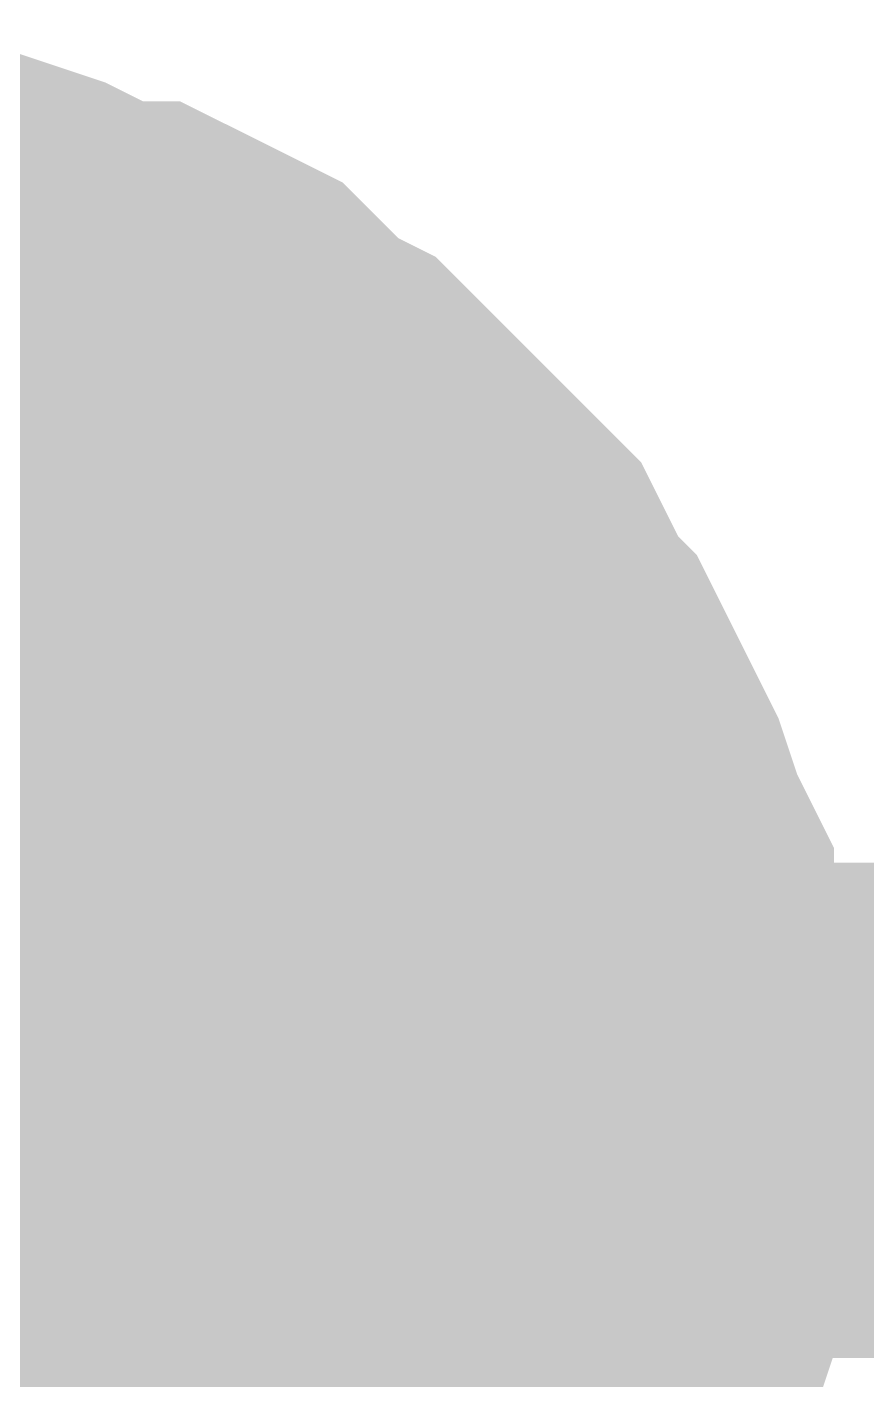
# Model space of a CAD drawing. Header units: inches. Extents: x 0 to 432, y 0 to 280.
# Drawn here: x 122.088 to 122.596, y 157.314 to 158.132 of the extents above; entities that cross this region are included whole.
import ezdxf

# ---------------------------------------------------------------- set-up
doc = ezdxf.new("R2010")
doc.units = ezdxf.units.IN
doc.layers.add('Sheet', color=255, linetype='Continuous')

msp = doc.modelspace()

# ---------------------------------------------------------------- linework, layer by layer
at = {"layer": 'Sheet'}
for points in [[(121.92106, 157.98228, 0.29972, 0.29972, 0), (121.94352, 157.98228, 0.29972, 0.29972, 0), (121.97721, 157.98228, 0.29972, 0.29972, 0), (121.99967, 157.97105, 0.29972, 0.29972, 0), (122.02213, 157.97105, 0.29972, 0.29972, 0), (122.0446, 157.97105, 0.29972, 0.29972, 0), (122.07829, 157.95982, 0.29972, 0.29972, 0), (122.10075, 157.94859, 0.29972, 0.29972, 0), (122.12321, 157.93736, 0.29972, 0.29972, 0), (122.14567, 157.93736, 0.29972, 0.29972, 0), (122.16813, 157.92613, 0.29972, 0.29972, 0), (122.1906, 157.9149, 0.29972, 0.29972, 0), (122.21306, 157.89244, 0.29972, 0.29972, 0), (122.22429, 157.88121, 0.29972, 0.29972, 0), (122.24675, 157.86998, 0.29972, 0.29972, 0), (122.26921, 157.84752, 0.29972, 0.29972, 0), (122.28044, 157.83629, 0.29972, 0.29972, 0), (122.3029, 157.81383, 0.29972, 0.29972, 0), (122.31413, 157.8026, 0.29972, 0.29972, 0), (122.33659, 157.78014, 0.29972, 0.29972, 0), (122.34783, 157.75768, 0.29972, 0.29972, 0), (122.35906, 157.73523, 0.29972, 0.29972, 0), (122.37029, 157.724, 0.29972, 0.29972, 0), (122.38152, 157.70154, 0.29972, 0.29972, 0), (122.39275, 157.67908, 0.29972, 0.29972, 0), (122.40398, 157.65662, 0.29972, 0.29972, 0), (122.41521, 157.62293, 0.29972, 0.29972, 0), (122.42644, 157.60047, 0.29972, 0.29972, 0), (122.42644, 157.57801, 0.29972, 0.29972, 0), (122.42644, 157.55555, 0.29972, 0.29972, 0), (122.43767, 157.53309, 0.29972, 0.29972, 0), (122.43767, 157.4994, 0.29972, 0.29972, 0), (122.43767, 157.47694, 0.29972, 0.29972, 0)], [(121.92106, 157.98228, 0.29972, 0.29972, 0), (121.94352, 157.98228, 0.29972, 0.29972, 0), (121.97721, 157.98228, 0.29972, 0.29972, 0), (121.99967, 157.97105, 0.29972, 0.29972, 0), (122.02213, 157.97105, 0.29972, 0.29972, 0), (122.0446, 157.97105, 0.29972, 0.29972, 0), (122.07829, 157.95982, 0.29972, 0.29972, 0), (122.10075, 157.94859, 0.29972, 0.29972, 0), (122.12321, 157.93736, 0.29972, 0.29972, 0), (122.14567, 157.93736, 0.29972, 0.29972, 0), (122.16813, 157.92613, 0.29972, 0.29972, 0), (122.1906, 157.9149, 0.29972, 0.29972, 0), (122.21306, 157.89244, 0.29972, 0.29972, 0), (122.22429, 157.88121, 0.29972, 0.29972, 0), (122.24675, 157.86998, 0.29972, 0.29972, 0), (122.26921, 157.84752, 0.29972, 0.29972, 0), (122.28044, 157.83629, 0.29972, 0.29972, 0), (122.3029, 157.81383, 0.29972, 0.29972, 0), (122.31413, 157.8026, 0.29972, 0.29972, 0), (122.33659, 157.78014, 0.29972, 0.29972, 0), (122.34783, 157.75768, 0.29972, 0.29972, 0), (122.35906, 157.73523, 0.29972, 0.29972, 0), (122.37029, 157.724, 0.29972, 0.29972, 0), (122.38152, 157.70154, 0.29972, 0.29972, 0), (122.39275, 157.67908, 0.29972, 0.29972, 0), (122.40398, 157.65662, 0.29972, 0.29972, 0), (122.41521, 157.62293, 0.29972, 0.29972, 0), (122.42644, 157.60047, 0.29972, 0.29972, 0), (122.42644, 157.57801, 0.29972, 0.29972, 0), (122.42644, 157.55555, 0.29972, 0.29972, 0), (122.43767, 157.53309, 0.29972, 0.29972, 0), (122.43767, 157.4994, 0.29972, 0.29972, 0), (122.43767, 157.47694, 0.29972, 0.29972, 0)], [(121.92106, 157.98228, 0.29972, 0.29972, 0), (121.94352, 157.98228, 0.29972, 0.29972, 0), (121.97721, 157.98228, 0.29972, 0.29972, 0), (121.99967, 157.97105, 0.29972, 0.29972, 0), (122.02213, 157.97105, 0.29972, 0.29972, 0), (122.0446, 157.97105, 0.29972, 0.29972, 0), (122.07829, 157.95982, 0.29972, 0.29972, 0), (122.10075, 157.94859, 0.29972, 0.29972, 0), (122.12321, 157.93736, 0.29972, 0.29972, 0), (122.14567, 157.93736, 0.29972, 0.29972, 0), (122.16813, 157.92613, 0.29972, 0.29972, 0), (122.1906, 157.9149, 0.29972, 0.29972, 0), (122.21306, 157.89244, 0.29972, 0.29972, 0), (122.22429, 157.88121, 0.29972, 0.29972, 0), (122.24675, 157.86998, 0.29972, 0.29972, 0), (122.26921, 157.84752, 0.29972, 0.29972, 0), (122.28044, 157.83629, 0.29972, 0.29972, 0), (122.3029, 157.81383, 0.29972, 0.29972, 0), (122.31413, 157.8026, 0.29972, 0.29972, 0), (122.33659, 157.78014, 0.29972, 0.29972, 0), (122.34783, 157.75768, 0.29972, 0.29972, 0), (122.35906, 157.73523, 0.29972, 0.29972, 0), (122.37029, 157.724, 0.29972, 0.29972, 0), (122.38152, 157.70154, 0.29972, 0.29972, 0), (122.39275, 157.67908, 0.29972, 0.29972, 0), (122.40398, 157.65662, 0.29972, 0.29972, 0), (122.41521, 157.62293, 0.29972, 0.29972, 0), (122.42644, 157.60047, 0.29972, 0.29972, 0), (122.42644, 157.57801, 0.29972, 0.29972, 0), (122.42644, 157.55555, 0.29972, 0.29972, 0), (122.43767, 157.53309, 0.29972, 0.29972, 0), (122.43767, 157.4994, 0.29972, 0.29972, 0), (122.43767, 157.47694, 0.29972, 0.29972, 0)], [(121.92106, 157.98228, 0.29972, 0.29972, 0), (121.94352, 157.98228, 0.29972, 0.29972, 0), (121.97721, 157.98228, 0.29972, 0.29972, 0), (121.99967, 157.97105, 0.29972, 0.29972, 0), (122.02213, 157.97105, 0.29972, 0.29972, 0), (122.0446, 157.97105, 0.29972, 0.29972, 0), (122.07829, 157.95982, 0.29972, 0.29972, 0), (122.10075, 157.94859, 0.29972, 0.29972, 0), (122.12321, 157.93736, 0.29972, 0.29972, 0), (122.14567, 157.93736, 0.29972, 0.29972, 0), (122.16813, 157.92613, 0.29972, 0.29972, 0), (122.1906, 157.9149, 0.29972, 0.29972, 0), (122.21306, 157.89244, 0.29972, 0.29972, 0), (122.22429, 157.88121, 0.29972, 0.29972, 0), (122.24675, 157.86998, 0.29972, 0.29972, 0), (122.26921, 157.84752, 0.29972, 0.29972, 0), (122.28044, 157.83629, 0.29972, 0.29972, 0), (122.3029, 157.81383, 0.29972, 0.29972, 0), (122.31413, 157.8026, 0.29972, 0.29972, 0), (122.33659, 157.78014, 0.29972, 0.29972, 0), (122.34783, 157.75768, 0.29972, 0.29972, 0), (122.35906, 157.73523, 0.29972, 0.29972, 0), (122.37029, 157.724, 0.29972, 0.29972, 0), (122.38152, 157.70154, 0.29972, 0.29972, 0), (122.39275, 157.67908, 0.29972, 0.29972, 0), (122.40398, 157.65662, 0.29972, 0.29972, 0), (122.41521, 157.62293, 0.29972, 0.29972, 0), (122.42644, 157.60047, 0.29972, 0.29972, 0), (122.42644, 157.57801, 0.29972, 0.29972, 0), (122.42644, 157.55555, 0.29972, 0.29972, 0), (122.43767, 157.53309, 0.29972, 0.29972, 0), (122.43767, 157.4994, 0.29972, 0.29972, 0), (122.43767, 157.47694, 0.29972, 0.29972, 0)], [(121.92106, 157.98228, 0.29972, 0.29972, 0), (121.94352, 157.98228, 0.29972, 0.29972, 0), (121.97721, 157.98228, 0.29972, 0.29972, 0), (121.99967, 157.97105, 0.29972, 0.29972, 0), (122.02213, 157.97105, 0.29972, 0.29972, 0), (122.0446, 157.97105, 0.29972, 0.29972, 0), (122.07829, 157.95982, 0.29972, 0.29972, 0), (122.10075, 157.94859, 0.29972, 0.29972, 0), (122.12321, 157.93736, 0.29972, 0.29972, 0), (122.14567, 157.93736, 0.29972, 0.29972, 0), (122.16813, 157.92613, 0.29972, 0.29972, 0), (122.1906, 157.9149, 0.29972, 0.29972, 0), (122.21306, 157.89244, 0.29972, 0.29972, 0), (122.22429, 157.88121, 0.29972, 0.29972, 0), (122.24675, 157.86998, 0.29972, 0.29972, 0), (122.26921, 157.84752, 0.29972, 0.29972, 0), (122.28044, 157.83629, 0.29972, 0.29972, 0), (122.3029, 157.81383, 0.29972, 0.29972, 0), (122.31413, 157.8026, 0.29972, 0.29972, 0), (122.33659, 157.78014, 0.29972, 0.29972, 0), (122.34783, 157.75768, 0.29972, 0.29972, 0), (122.35906, 157.73523, 0.29972, 0.29972, 0), (122.37029, 157.724, 0.29972, 0.29972, 0), (122.38152, 157.70154, 0.29972, 0.29972, 0), (122.39275, 157.67908, 0.29972, 0.29972, 0), (122.40398, 157.65662, 0.29972, 0.29972, 0), (122.41521, 157.62293, 0.29972, 0.29972, 0), (122.42644, 157.60047, 0.29972, 0.29972, 0), (122.42644, 157.57801, 0.29972, 0.29972, 0), (122.42644, 157.55555, 0.29972, 0.29972, 0), (122.43767, 157.53309, 0.29972, 0.29972, 0), (122.43767, 157.4994, 0.29972, 0.29972, 0), (122.43767, 157.47694, 0.29972, 0.29972, 0)], [(121.92106, 157.98228, 0.29972, 0.29972, 0), (121.94352, 157.98228, 0.29972, 0.29972, 0), (121.97721, 157.98228, 0.29972, 0.29972, 0), (121.99967, 157.97105, 0.29972, 0.29972, 0), (122.02213, 157.97105, 0.29972, 0.29972, 0), (122.0446, 157.97105, 0.29972, 0.29972, 0), (122.07829, 157.95982, 0.29972, 0.29972, 0), (122.10075, 157.94859, 0.29972, 0.29972, 0), (122.12321, 157.93736, 0.29972, 0.29972, 0), (122.14567, 157.93736, 0.29972, 0.29972, 0), (122.16813, 157.92613, 0.29972, 0.29972, 0), (122.1906, 157.9149, 0.29972, 0.29972, 0), (122.21306, 157.89244, 0.29972, 0.29972, 0), (122.22429, 157.88121, 0.29972, 0.29972, 0), (122.24675, 157.86998, 0.29972, 0.29972, 0), (122.26921, 157.84752, 0.29972, 0.29972, 0), (122.28044, 157.83629, 0.29972, 0.29972, 0), (122.3029, 157.81383, 0.29972, 0.29972, 0), (122.31413, 157.8026, 0.29972, 0.29972, 0), (122.33659, 157.78014, 0.29972, 0.29972, 0), (122.34783, 157.75768, 0.29972, 0.29972, 0), (122.35906, 157.73523, 0.29972, 0.29972, 0), (122.37029, 157.724, 0.29972, 0.29972, 0), (122.38152, 157.70154, 0.29972, 0.29972, 0), (122.39275, 157.67908, 0.29972, 0.29972, 0), (122.40398, 157.65662, 0.29972, 0.29972, 0), (122.41521, 157.62293, 0.29972, 0.29972, 0), (122.42644, 157.60047, 0.29972, 0.29972, 0), (122.42644, 157.57801, 0.29972, 0.29972, 0), (122.42644, 157.55555, 0.29972, 0.29972, 0), (122.43767, 157.53309, 0.29972, 0.29972, 0), (122.43767, 157.4994, 0.29972, 0.29972, 0), (122.43767, 157.47694, 0.29972, 0.29972, 0)], [(121.92106, 157.98228, 0.29972, 0.29972, 0), (121.94352, 157.98228, 0.29972, 0.29972, 0), (121.97721, 157.98228, 0.29972, 0.29972, 0), (121.99967, 157.97105, 0.29972, 0.29972, 0), (122.02213, 157.97105, 0.29972, 0.29972, 0), (122.0446, 157.97105, 0.29972, 0.29972, 0), (122.07829, 157.95982, 0.29972, 0.29972, 0), (122.10075, 157.94859, 0.29972, 0.29972, 0), (122.12321, 157.93736, 0.29972, 0.29972, 0), (122.14567, 157.93736, 0.29972, 0.29972, 0), (122.16813, 157.92613, 0.29972, 0.29972, 0), (122.1906, 157.9149, 0.29972, 0.29972, 0), (122.21306, 157.89244, 0.29972, 0.29972, 0), (122.22429, 157.88121, 0.29972, 0.29972, 0), (122.24675, 157.86998, 0.29972, 0.29972, 0), (122.26921, 157.84752, 0.29972, 0.29972, 0), (122.28044, 157.83629, 0.29972, 0.29972, 0), (122.3029, 157.81383, 0.29972, 0.29972, 0), (122.31413, 157.8026, 0.29972, 0.29972, 0), (122.33659, 157.78014, 0.29972, 0.29972, 0), (122.34783, 157.75768, 0.29972, 0.29972, 0), (122.35906, 157.73523, 0.29972, 0.29972, 0), (122.37029, 157.724, 0.29972, 0.29972, 0), (122.38152, 157.70154, 0.29972, 0.29972, 0), (122.39275, 157.67908, 0.29972, 0.29972, 0), (122.40398, 157.65662, 0.29972, 0.29972, 0), (122.41521, 157.62293, 0.29972, 0.29972, 0), (122.42644, 157.60047, 0.29972, 0.29972, 0), (122.42644, 157.57801, 0.29972, 0.29972, 0), (122.42644, 157.55555, 0.29972, 0.29972, 0), (122.43767, 157.53309, 0.29972, 0.29972, 0), (122.43767, 157.4994, 0.29972, 0.29972, 0), (122.43767, 157.47694, 0.29972, 0.29972, 0)], [(122.02213, 157.97105, 0.09906, 0.09906, 0), (122.0446, 157.97105, 0.09906, 0.09906, 0), (122.07829, 157.95982, 0.09906, 0.09906, 0), (122.10075, 157.94859, 0.09906, 0.09906, 0), (122.12321, 157.93736, 0.09906, 0.09906, 0), (122.14567, 157.93736, 0.09906, 0.09906, 0), (122.16813, 157.92613, 0.09906, 0.09906, 0), (122.1906, 157.9149, 0.09906, 0.09906, 0), (122.21306, 157.89244, 0.09906, 0.09906, 0), (122.22429, 157.88121, 0.09906, 0.09906, 0), (122.24675, 157.86998, 0.09906, 0.09906, 0), (122.26921, 157.84752, 0.09906, 0.09906, 0), (122.28044, 157.83629, 0.09906, 0.09906, 0), (122.3029, 157.81383, 0.09906, 0.09906, 0), (122.31413, 157.8026, 0.09906, 0.09906, 0), (122.33659, 157.78014, 0.09906, 0.09906, 0), (122.34783, 157.75768, 0.09906, 0.09906, 0), (122.35906, 157.73523, 0.09906, 0.09906, 0), (122.37029, 157.724, 0.09906, 0.09906, 0), (122.38152, 157.70154, 0.09906, 0.09906, 0), (122.39275, 157.67908, 0.09906, 0.09906, 0), (122.40398, 157.65662, 0.09906, 0.09906, 0), (122.41521, 157.62293, 0.09906, 0.09906, 0), (122.42644, 157.60047, 0.09906, 0.09906, 0), (122.42644, 157.57801, 0.09906, 0.09906, 0), (122.42644, 157.55555, 0.09906, 0.09906, 0), (122.43767, 157.53309, 0.09906, 0.09906, 0), (122.43767, 157.4994, 0.09906, 0.09906, 0), (122.43767, 157.47694, 0.09906, 0.09906, 0)], [(122.02213, 157.97105, 0.09906, 0.09906, 0), (122.0446, 157.97105, 0.09906, 0.09906, 0), (122.07829, 157.95982, 0.09906, 0.09906, 0), (122.10075, 157.94859, 0.09906, 0.09906, 0), (122.12321, 157.93736, 0.09906, 0.09906, 0), (122.14567, 157.93736, 0.09906, 0.09906, 0), (122.16813, 157.92613, 0.09906, 0.09906, 0), (122.1906, 157.9149, 0.09906, 0.09906, 0), (122.21306, 157.89244, 0.09906, 0.09906, 0), (122.22429, 157.88121, 0.09906, 0.09906, 0), (122.24675, 157.86998, 0.09906, 0.09906, 0), (122.26921, 157.84752, 0.09906, 0.09906, 0), (122.28044, 157.83629, 0.09906, 0.09906, 0), (122.3029, 157.81383, 0.09906, 0.09906, 0), (122.31413, 157.8026, 0.09906, 0.09906, 0), (122.33659, 157.78014, 0.09906, 0.09906, 0), (122.34783, 157.75768, 0.09906, 0.09906, 0), (122.35906, 157.73523, 0.09906, 0.09906, 0), (122.37029, 157.724, 0.09906, 0.09906, 0), (122.38152, 157.70154, 0.09906, 0.09906, 0), (122.39275, 157.67908, 0.09906, 0.09906, 0), (122.40398, 157.65662, 0.09906, 0.09906, 0), (122.41521, 157.62293, 0.09906, 0.09906, 0), (122.42644, 157.60047, 0.09906, 0.09906, 0), (122.42644, 157.57801, 0.09906, 0.09906, 0), (122.42644, 157.55555, 0.09906, 0.09906, 0), (122.43767, 157.53309, 0.09906, 0.09906, 0), (122.43767, 157.4994, 0.09906, 0.09906, 0), (122.43767, 157.47694, 0.09906, 0.09906, 0)], [(122.02213, 157.97105, 0.09906, 0.09906, 0), (122.0446, 157.97105, 0.09906, 0.09906, 0), (122.07829, 157.95982, 0.09906, 0.09906, 0), (122.10075, 157.94859, 0.09906, 0.09906, 0), (122.12321, 157.93736, 0.09906, 0.09906, 0), (122.14567, 157.93736, 0.09906, 0.09906, 0), (122.16813, 157.92613, 0.09906, 0.09906, 0), (122.1906, 157.9149, 0.09906, 0.09906, 0), (122.21306, 157.89244, 0.09906, 0.09906, 0), (122.22429, 157.88121, 0.09906, 0.09906, 0), (122.24675, 157.86998, 0.09906, 0.09906, 0), (122.26921, 157.84752, 0.09906, 0.09906, 0), (122.28044, 157.83629, 0.09906, 0.09906, 0), (122.3029, 157.81383, 0.09906, 0.09906, 0), (122.31413, 157.8026, 0.09906, 0.09906, 0), (122.33659, 157.78014, 0.09906, 0.09906, 0), (122.34783, 157.75768, 0.09906, 0.09906, 0), (122.35906, 157.73523, 0.09906, 0.09906, 0), (122.37029, 157.724, 0.09906, 0.09906, 0), (122.38152, 157.70154, 0.09906, 0.09906, 0), (122.39275, 157.67908, 0.09906, 0.09906, 0), (122.40398, 157.65662, 0.09906, 0.09906, 0), (122.41521, 157.62293, 0.09906, 0.09906, 0), (122.42644, 157.60047, 0.09906, 0.09906, 0), (122.42644, 157.57801, 0.09906, 0.09906, 0), (122.42644, 157.55555, 0.09906, 0.09906, 0), (122.43767, 157.53309, 0.09906, 0.09906, 0), (122.43767, 157.4994, 0.09906, 0.09906, 0), (122.43767, 157.47694, 0.09906, 0.09906, 0)], [(122.02213, 157.97105, 0.09906, 0.09906, 0), (122.0446, 157.97105, 0.09906, 0.09906, 0), (122.07829, 157.95982, 0.09906, 0.09906, 0), (122.10075, 157.94859, 0.09906, 0.09906, 0), (122.12321, 157.93736, 0.09906, 0.09906, 0), (122.14567, 157.93736, 0.09906, 0.09906, 0), (122.16813, 157.92613, 0.09906, 0.09906, 0), (122.1906, 157.9149, 0.09906, 0.09906, 0), (122.21306, 157.89244, 0.09906, 0.09906, 0), (122.22429, 157.88121, 0.09906, 0.09906, 0), (122.24675, 157.86998, 0.09906, 0.09906, 0), (122.26921, 157.84752, 0.09906, 0.09906, 0), (122.28044, 157.83629, 0.09906, 0.09906, 0), (122.3029, 157.81383, 0.09906, 0.09906, 0), (122.31413, 157.8026, 0.09906, 0.09906, 0), (122.33659, 157.78014, 0.09906, 0.09906, 0), (122.34783, 157.75768, 0.09906, 0.09906, 0), (122.35906, 157.73523, 0.09906, 0.09906, 0), (122.37029, 157.724, 0.09906, 0.09906, 0), (122.38152, 157.70154, 0.09906, 0.09906, 0), (122.39275, 157.67908, 0.09906, 0.09906, 0), (122.40398, 157.65662, 0.09906, 0.09906, 0), (122.41521, 157.62293, 0.09906, 0.09906, 0), (122.42644, 157.60047, 0.09906, 0.09906, 0), (122.42644, 157.57801, 0.09906, 0.09906, 0), (122.42644, 157.55555, 0.09906, 0.09906, 0), (122.43767, 157.53309, 0.09906, 0.09906, 0), (122.43767, 157.4994, 0.09906, 0.09906, 0), (122.43767, 157.47694, 0.09906, 0.09906, 0)], [(122.02213, 157.97105, 0.09906, 0.09906, 0), (122.0446, 157.97105, 0.09906, 0.09906, 0), (122.07829, 157.95982, 0.09906, 0.09906, 0), (122.10075, 157.94859, 0.09906, 0.09906, 0), (122.12321, 157.93736, 0.09906, 0.09906, 0), (122.14567, 157.93736, 0.09906, 0.09906, 0), (122.16813, 157.92613, 0.09906, 0.09906, 0), (122.1906, 157.9149, 0.09906, 0.09906, 0), (122.21306, 157.89244, 0.09906, 0.09906, 0), (122.22429, 157.88121, 0.09906, 0.09906, 0), (122.24675, 157.86998, 0.09906, 0.09906, 0), (122.26921, 157.84752, 0.09906, 0.09906, 0), (122.28044, 157.83629, 0.09906, 0.09906, 0), (122.3029, 157.81383, 0.09906, 0.09906, 0), (122.31413, 157.8026, 0.09906, 0.09906, 0), (122.33659, 157.78014, 0.09906, 0.09906, 0), (122.34783, 157.75768, 0.09906, 0.09906, 0), (122.35906, 157.73523, 0.09906, 0.09906, 0), (122.37029, 157.724, 0.09906, 0.09906, 0), (122.38152, 157.70154, 0.09906, 0.09906, 0), (122.39275, 157.67908, 0.09906, 0.09906, 0), (122.40398, 157.65662, 0.09906, 0.09906, 0), (122.41521, 157.62293, 0.09906, 0.09906, 0), (122.42644, 157.60047, 0.09906, 0.09906, 0), (122.42644, 157.57801, 0.09906, 0.09906, 0), (122.42644, 157.55555, 0.09906, 0.09906, 0), (122.43767, 157.53309, 0.09906, 0.09906, 0), (122.43767, 157.4994, 0.09906, 0.09906, 0), (122.43767, 157.47694, 0.09906, 0.09906, 0)], [(122.02213, 157.97105, 0.09906, 0.09906, 0), (122.0446, 157.97105, 0.09906, 0.09906, 0), (122.07829, 157.95982, 0.09906, 0.09906, 0), (122.10075, 157.94859, 0.09906, 0.09906, 0), (122.12321, 157.93736, 0.09906, 0.09906, 0), (122.14567, 157.93736, 0.09906, 0.09906, 0), (122.16813, 157.92613, 0.09906, 0.09906, 0), (122.1906, 157.9149, 0.09906, 0.09906, 0), (122.21306, 157.89244, 0.09906, 0.09906, 0), (122.22429, 157.88121, 0.09906, 0.09906, 0), (122.24675, 157.86998, 0.09906, 0.09906, 0), (122.26921, 157.84752, 0.09906, 0.09906, 0), (122.28044, 157.83629, 0.09906, 0.09906, 0), (122.3029, 157.81383, 0.09906, 0.09906, 0), (122.31413, 157.8026, 0.09906, 0.09906, 0), (122.33659, 157.78014, 0.09906, 0.09906, 0), (122.34783, 157.75768, 0.09906, 0.09906, 0), (122.35906, 157.73523, 0.09906, 0.09906, 0), (122.37029, 157.724, 0.09906, 0.09906, 0), (122.38152, 157.70154, 0.09906, 0.09906, 0), (122.39275, 157.67908, 0.09906, 0.09906, 0), (122.40398, 157.65662, 0.09906, 0.09906, 0), (122.41521, 157.62293, 0.09906, 0.09906, 0), (122.42644, 157.60047, 0.09906, 0.09906, 0), (122.42644, 157.57801, 0.09906, 0.09906, 0), (122.42644, 157.55555, 0.09906, 0.09906, 0), (122.43767, 157.53309, 0.09906, 0.09906, 0), (122.43767, 157.4994, 0.09906, 0.09906, 0), (122.43767, 157.47694, 0.09906, 0.09906, 0)], [(122.02213, 157.97105, 0.09906, 0.09906, 0), (122.0446, 157.97105, 0.09906, 0.09906, 0), (122.07829, 157.95982, 0.09906, 0.09906, 0), (122.10075, 157.94859, 0.09906, 0.09906, 0), (122.12321, 157.93736, 0.09906, 0.09906, 0), (122.14567, 157.93736, 0.09906, 0.09906, 0), (122.16813, 157.92613, 0.09906, 0.09906, 0), (122.1906, 157.9149, 0.09906, 0.09906, 0), (122.21306, 157.89244, 0.09906, 0.09906, 0), (122.22429, 157.88121, 0.09906, 0.09906, 0), (122.24675, 157.86998, 0.09906, 0.09906, 0), (122.26921, 157.84752, 0.09906, 0.09906, 0), (122.28044, 157.83629, 0.09906, 0.09906, 0), (122.3029, 157.81383, 0.09906, 0.09906, 0), (122.31413, 157.8026, 0.09906, 0.09906, 0), (122.33659, 157.78014, 0.09906, 0.09906, 0), (122.34783, 157.75768, 0.09906, 0.09906, 0), (122.35906, 157.73523, 0.09906, 0.09906, 0), (122.37029, 157.724, 0.09906, 0.09906, 0), (122.38152, 157.70154, 0.09906, 0.09906, 0), (122.39275, 157.67908, 0.09906, 0.09906, 0), (122.40398, 157.65662, 0.09906, 0.09906, 0), (122.41521, 157.62293, 0.09906, 0.09906, 0), (122.42644, 157.60047, 0.09906, 0.09906, 0), (122.42644, 157.57801, 0.09906, 0.09906, 0), (122.42644, 157.55555, 0.09906, 0.09906, 0), (122.43767, 157.53309, 0.09906, 0.09906, 0), (122.43767, 157.4994, 0.09906, 0.09906, 0), (122.43767, 157.47694, 0.09906, 0.09906, 0)], [(124.47044, 157.47694, 0.29972, 0.29972, 0), (121.92106, 157.47694, 0.29972, 0.29972, 0)], [(122.43767, 157.47694, 0.29972, 0.29972, 0), (122.43767, 157.45448, 0.29972, 0.29972, 0), (122.43767, 157.42079, 0.29972, 0.29972, 0), (122.42644, 157.39833, 0.29972, 0.29972, 0), (122.42644, 157.37587, 0.29972, 0.29972, 0), (122.42644, 157.35341, 0.29972, 0.29972, 0), (122.41521, 157.31972, 0.29972, 0.29972, 0), (122.40398, 157.29726, 0.29972, 0.29972, 0), (122.39275, 157.2748, 0.29972, 0.29972, 0), (122.38152, 157.25234, 0.29972, 0.29972, 0), (122.37029, 157.22988, 0.29972, 0.29972, 0), (122.35906, 157.20742, 0.29972, 0.29972, 0), (122.34783, 157.18496, 0.29972, 0.29972, 0), (122.33659, 157.17373, 0.29972, 0.29972, 0), (122.31413, 157.15127, 0.29972, 0.29972, 0)], [(122.43767, 157.47694, 0.29972, 0.29972, 0), (122.43767, 157.45448, 0.29972, 0.29972, 0), (122.43767, 157.42079, 0.29972, 0.29972, 0), (122.42644, 157.39833, 0.29972, 0.29972, 0), (122.42644, 157.37587, 0.29972, 0.29972, 0), (122.42644, 157.35341, 0.29972, 0.29972, 0), (122.41521, 157.31972, 0.29972, 0.29972, 0), (122.40398, 157.29726, 0.29972, 0.29972, 0), (122.39275, 157.2748, 0.29972, 0.29972, 0), (122.38152, 157.25234, 0.29972, 0.29972, 0), (122.37029, 157.22988, 0.29972, 0.29972, 0), (122.35906, 157.20742, 0.29972, 0.29972, 0), (122.34783, 157.18496, 0.29972, 0.29972, 0), (122.33659, 157.17373, 0.29972, 0.29972, 0), (122.31413, 157.15127, 0.29972, 0.29972, 0)], [(122.43767, 157.47694, 0.29972, 0.29972, 0), (122.43767, 157.45448, 0.29972, 0.29972, 0), (122.43767, 157.42079, 0.29972, 0.29972, 0), (122.42644, 157.39833, 0.29972, 0.29972, 0), (122.42644, 157.37587, 0.29972, 0.29972, 0), (122.42644, 157.35341, 0.29972, 0.29972, 0), (122.41521, 157.31972, 0.29972, 0.29972, 0), (122.40398, 157.29726, 0.29972, 0.29972, 0), (122.39275, 157.2748, 0.29972, 0.29972, 0), (122.38152, 157.25234, 0.29972, 0.29972, 0), (122.37029, 157.22988, 0.29972, 0.29972, 0), (122.35906, 157.20742, 0.29972, 0.29972, 0), (122.34783, 157.18496, 0.29972, 0.29972, 0), (122.33659, 157.17373, 0.29972, 0.29972, 0), (122.31413, 157.15127, 0.29972, 0.29972, 0)], [(122.43767, 157.47694, 0.29972, 0.29972, 0), (122.43767, 157.45448, 0.29972, 0.29972, 0), (122.43767, 157.42079, 0.29972, 0.29972, 0), (122.42644, 157.39833, 0.29972, 0.29972, 0), (122.42644, 157.37587, 0.29972, 0.29972, 0), (122.42644, 157.35341, 0.29972, 0.29972, 0), (122.41521, 157.31972, 0.29972, 0.29972, 0), (122.40398, 157.29726, 0.29972, 0.29972, 0), (122.39275, 157.2748, 0.29972, 0.29972, 0), (122.38152, 157.25234, 0.29972, 0.29972, 0), (122.37029, 157.22988, 0.29972, 0.29972, 0), (122.35906, 157.20742, 0.29972, 0.29972, 0), (122.34783, 157.18496, 0.29972, 0.29972, 0), (122.33659, 157.17373, 0.29972, 0.29972, 0), (122.31413, 157.15127, 0.29972, 0.29972, 0)], [(122.43767, 157.47694, 0.29972, 0.29972, 0), (122.43767, 157.45448, 0.29972, 0.29972, 0), (122.43767, 157.42079, 0.29972, 0.29972, 0), (122.42644, 157.39833, 0.29972, 0.29972, 0), (122.42644, 157.37587, 0.29972, 0.29972, 0), (122.42644, 157.35341, 0.29972, 0.29972, 0), (122.41521, 157.31972, 0.29972, 0.29972, 0), (122.40398, 157.29726, 0.29972, 0.29972, 0), (122.39275, 157.2748, 0.29972, 0.29972, 0), (122.38152, 157.25234, 0.29972, 0.29972, 0), (122.37029, 157.22988, 0.29972, 0.29972, 0), (122.35906, 157.20742, 0.29972, 0.29972, 0), (122.34783, 157.18496, 0.29972, 0.29972, 0), (122.33659, 157.17373, 0.29972, 0.29972, 0), (122.31413, 157.15127, 0.29972, 0.29972, 0)], [(122.43767, 157.47694, 0.29972, 0.29972, 0), (122.43767, 157.45448, 0.29972, 0.29972, 0), (122.43767, 157.42079, 0.29972, 0.29972, 0), (122.42644, 157.39833, 0.29972, 0.29972, 0), (122.42644, 157.37587, 0.29972, 0.29972, 0), (122.42644, 157.35341, 0.29972, 0.29972, 0), (122.41521, 157.31972, 0.29972, 0.29972, 0), (122.40398, 157.29726, 0.29972, 0.29972, 0), (122.39275, 157.2748, 0.29972, 0.29972, 0), (122.38152, 157.25234, 0.29972, 0.29972, 0), (122.37029, 157.22988, 0.29972, 0.29972, 0), (122.35906, 157.20742, 0.29972, 0.29972, 0), (122.34783, 157.18496, 0.29972, 0.29972, 0), (122.33659, 157.17373, 0.29972, 0.29972, 0), (122.31413, 157.15127, 0.29972, 0.29972, 0)], [(122.43767, 157.47694, 0.29972, 0.29972, 0), (122.43767, 157.45448, 0.29972, 0.29972, 0), (122.43767, 157.42079, 0.29972, 0.29972, 0), (122.42644, 157.39833, 0.29972, 0.29972, 0), (122.42644, 157.37587, 0.29972, 0.29972, 0), (122.42644, 157.35341, 0.29972, 0.29972, 0), (122.41521, 157.31972, 0.29972, 0.29972, 0), (122.40398, 157.29726, 0.29972, 0.29972, 0), (122.39275, 157.2748, 0.29972, 0.29972, 0), (122.38152, 157.25234, 0.29972, 0.29972, 0), (122.37029, 157.22988, 0.29972, 0.29972, 0), (122.35906, 157.20742, 0.29972, 0.29972, 0), (122.34783, 157.18496, 0.29972, 0.29972, 0), (122.33659, 157.17373, 0.29972, 0.29972, 0), (122.31413, 157.15127, 0.29972, 0.29972, 0)], [(122.43767, 157.47694, 0.29972, 0.29972, 0), (122.43767, 157.47694, 0.29972, 0.29972, 0), (122.43767, 157.47694, 0.29972, 0.29972, 0), (122.43767, 157.47694, 0.29972, 0.29972, 0), (122.43767, 157.47694, 0.29972, 0.29972, 0), (122.43767, 157.47694, 0.29972, 0.29972, 0), (122.43767, 157.47694, 0.29972, 0.29972, 0), (122.43767, 157.47694, 0.29972, 0.29972, 0), (122.43767, 157.47694, 0.29972, 0.29972, 0), (122.43767, 157.47694, 0.29972, 0.29972, 0), (122.43767, 157.47694, 0.29972, 0.29972, 0), (122.43767, 157.47694, 0.29972, 0.29972, 0), (122.43767, 157.47694, 0.29972, 0.29972, 0), (122.43767, 157.47694, 0.29972, 0.29972, 0), (122.43767, 157.47694, 0.29972, 0.29972, 0), (122.43767, 157.47694, 0.29972, 0.29972, 0), (122.43767, 157.47694, 0.29972, 0.29972, 0), (122.43767, 157.47694, 0.29972, 0.29972, 0), (122.43767, 157.47694, 0.29972, 0.29972, 0), (122.43767, 157.47694, 0.29972, 0.29972, 0), (122.43767, 157.47694, 0.29972, 0.29972, 0), (122.43767, 157.47694, 0.29972, 0.29972, 0), (122.43767, 157.47694, 0.29972, 0.29972, 0), (122.43767, 157.47694, 0.29972, 0.29972, 0), (122.43767, 157.47694, 0.29972, 0.29972, 0), (122.43767, 157.47694, 0.29972, 0.29972, 0), (122.43767, 157.47694, 0.29972, 0.29972, 0), (122.43767, 157.47694, 0.29972, 0.29972, 0), (122.43767, 157.47694, 0.29972, 0.29972, 0), (122.43767, 157.47694, 0.29972, 0.29972, 0), (122.43767, 157.47694, 0.29972, 0.29972, 0), (122.43767, 157.47694, 0.29972, 0.29972, 0), (122.43767, 157.47694, 0.29972, 0.29972, 0)], [(122.43767, 157.47694, 0.29972, 0.29972, 0), (122.43767, 157.47694, 0.29972, 0.29972, 0)], [(122.43767, 157.47694, 0.29972, 0.29972, 0), (122.43767, 157.47694, 0.29972, 0.29972, 0), (122.43767, 157.47694, 0.29972, 0.29972, 0), (122.43767, 157.47694, 0.29972, 0.29972, 0), (122.43767, 157.47694, 0.29972, 0.29972, 0), (122.43767, 157.47694, 0.29972, 0.29972, 0), (122.43767, 157.47694, 0.29972, 0.29972, 0), (122.43767, 157.47694, 0.29972, 0.29972, 0), (122.43767, 157.47694, 0.29972, 0.29972, 0), (122.43767, 157.47694, 0.29972, 0.29972, 0), (122.43767, 157.47694, 0.29972, 0.29972, 0), (122.43767, 157.47694, 0.29972, 0.29972, 0), (122.43767, 157.47694, 0.29972, 0.29972, 0), (122.43767, 157.47694, 0.29972, 0.29972, 0), (122.43767, 157.47694, 0.29972, 0.29972, 0), (122.43767, 157.47694, 0.29972, 0.29972, 0), (122.43767, 157.47694, 0.29972, 0.29972, 0), (122.43767, 157.47694, 0.29972, 0.29972, 0), (122.43767, 157.47694, 0.29972, 0.29972, 0), (122.43767, 157.47694, 0.29972, 0.29972, 0), (122.43767, 157.47694, 0.29972, 0.29972, 0), (122.43767, 157.47694, 0.29972, 0.29972, 0), (122.43767, 157.47694, 0.29972, 0.29972, 0), (122.43767, 157.47694, 0.29972, 0.29972, 0), (122.43767, 157.47694, 0.29972, 0.29972, 0), (122.43767, 157.47694, 0.29972, 0.29972, 0), (122.43767, 157.47694, 0.29972, 0.29972, 0), (122.43767, 157.47694, 0.29972, 0.29972, 0), (122.43767, 157.47694, 0.29972, 0.29972, 0), (122.43767, 157.47694, 0.29972, 0.29972, 0), (122.43767, 157.47694, 0.29972, 0.29972, 0), (122.43767, 157.47694, 0.29972, 0.29972, 0), (122.43767, 157.47694, 0.29972, 0.29972, 0)], [(122.43767, 157.47694, 0.29972, 0.29972, 0), (122.43767, 157.47694, 0.29972, 0.29972, 0)], [(122.43767, 157.47694, 0.29972, 0.29972, 0), (122.43767, 157.47694, 0.29972, 0.29972, 0), (122.43767, 157.47694, 0.29972, 0.29972, 0), (122.43767, 157.47694, 0.29972, 0.29972, 0), (122.43767, 157.47694, 0.29972, 0.29972, 0), (122.43767, 157.47694, 0.29972, 0.29972, 0), (122.43767, 157.47694, 0.29972, 0.29972, 0), (122.43767, 157.47694, 0.29972, 0.29972, 0), (122.43767, 157.47694, 0.29972, 0.29972, 0), (122.43767, 157.47694, 0.29972, 0.29972, 0), (122.43767, 157.47694, 0.29972, 0.29972, 0), (122.43767, 157.47694, 0.29972, 0.29972, 0), (122.43767, 157.47694, 0.29972, 0.29972, 0), (122.43767, 157.47694, 0.29972, 0.29972, 0), (122.43767, 157.47694, 0.29972, 0.29972, 0), (122.43767, 157.47694, 0.29972, 0.29972, 0), (122.43767, 157.47694, 0.29972, 0.29972, 0), (122.43767, 157.47694, 0.29972, 0.29972, 0), (122.43767, 157.47694, 0.29972, 0.29972, 0), (122.43767, 157.47694, 0.29972, 0.29972, 0), (122.43767, 157.47694, 0.29972, 0.29972, 0), (122.43767, 157.47694, 0.29972, 0.29972, 0), (122.43767, 157.47694, 0.29972, 0.29972, 0), (122.43767, 157.47694, 0.29972, 0.29972, 0), (122.43767, 157.47694, 0.29972, 0.29972, 0), (122.43767, 157.47694, 0.29972, 0.29972, 0), (122.43767, 157.47694, 0.29972, 0.29972, 0), (122.43767, 157.47694, 0.29972, 0.29972, 0), (122.43767, 157.47694, 0.29972, 0.29972, 0), (122.43767, 157.47694, 0.29972, 0.29972, 0), (122.43767, 157.47694, 0.29972, 0.29972, 0), (122.43767, 157.47694, 0.29972, 0.29972, 0), (122.43767, 157.47694, 0.29972, 0.29972, 0)], [(122.43767, 157.47694, 0.29972, 0.29972, 0), (122.43767, 157.47694, 0.29972, 0.29972, 0)], [(122.43767, 157.47694, 0.29972, 0.29972, 0), (122.43767, 157.47694, 0.29972, 0.29972, 0), (122.43767, 157.47694, 0.29972, 0.29972, 0), (122.43767, 157.47694, 0.29972, 0.29972, 0), (122.43767, 157.47694, 0.29972, 0.29972, 0), (122.43767, 157.47694, 0.29972, 0.29972, 0), (122.43767, 157.47694, 0.29972, 0.29972, 0), (122.43767, 157.47694, 0.29972, 0.29972, 0), (122.43767, 157.47694, 0.29972, 0.29972, 0), (122.43767, 157.47694, 0.29972, 0.29972, 0), (122.43767, 157.47694, 0.29972, 0.29972, 0), (122.43767, 157.47694, 0.29972, 0.29972, 0), (122.43767, 157.47694, 0.29972, 0.29972, 0), (122.43767, 157.47694, 0.29972, 0.29972, 0), (122.43767, 157.47694, 0.29972, 0.29972, 0), (122.43767, 157.47694, 0.29972, 0.29972, 0), (122.43767, 157.47694, 0.29972, 0.29972, 0), (122.43767, 157.47694, 0.29972, 0.29972, 0), (122.43767, 157.47694, 0.29972, 0.29972, 0), (122.43767, 157.47694, 0.29972, 0.29972, 0), (122.43767, 157.47694, 0.29972, 0.29972, 0), (122.43767, 157.47694, 0.29972, 0.29972, 0), (122.43767, 157.47694, 0.29972, 0.29972, 0), (122.43767, 157.47694, 0.29972, 0.29972, 0), (122.43767, 157.47694, 0.29972, 0.29972, 0), (122.43767, 157.47694, 0.29972, 0.29972, 0), (122.43767, 157.47694, 0.29972, 0.29972, 0), (122.43767, 157.47694, 0.29972, 0.29972, 0), (122.43767, 157.47694, 0.29972, 0.29972, 0), (122.43767, 157.47694, 0.29972, 0.29972, 0), (122.43767, 157.47694, 0.29972, 0.29972, 0), (122.43767, 157.47694, 0.29972, 0.29972, 0), (122.43767, 157.47694, 0.29972, 0.29972, 0)], [(122.43767, 157.47694, 0.29972, 0.29972, 0), (122.43767, 157.47694, 0.29972, 0.29972, 0)], [(122.43767, 157.47694, 0.29972, 0.29972, 0), (122.43767, 157.47694, 0.29972, 0.29972, 0), (122.43767, 157.47694, 0.29972, 0.29972, 0), (122.43767, 157.47694, 0.29972, 0.29972, 0), (122.43767, 157.47694, 0.29972, 0.29972, 0), (122.43767, 157.47694, 0.29972, 0.29972, 0), (122.43767, 157.47694, 0.29972, 0.29972, 0), (122.43767, 157.47694, 0.29972, 0.29972, 0), (122.43767, 157.47694, 0.29972, 0.29972, 0), (122.43767, 157.47694, 0.29972, 0.29972, 0), (122.43767, 157.47694, 0.29972, 0.29972, 0), (122.43767, 157.47694, 0.29972, 0.29972, 0), (122.43767, 157.47694, 0.29972, 0.29972, 0), (122.43767, 157.47694, 0.29972, 0.29972, 0), (122.43767, 157.47694, 0.29972, 0.29972, 0), (122.43767, 157.47694, 0.29972, 0.29972, 0), (122.43767, 157.47694, 0.29972, 0.29972, 0), (122.43767, 157.47694, 0.29972, 0.29972, 0), (122.43767, 157.47694, 0.29972, 0.29972, 0), (122.43767, 157.47694, 0.29972, 0.29972, 0), (122.43767, 157.47694, 0.29972, 0.29972, 0), (122.43767, 157.47694, 0.29972, 0.29972, 0), (122.43767, 157.47694, 0.29972, 0.29972, 0), (122.43767, 157.47694, 0.29972, 0.29972, 0), (122.43767, 157.47694, 0.29972, 0.29972, 0), (122.43767, 157.47694, 0.29972, 0.29972, 0), (122.43767, 157.47694, 0.29972, 0.29972, 0), (122.43767, 157.47694, 0.29972, 0.29972, 0), (122.43767, 157.47694, 0.29972, 0.29972, 0), (122.43767, 157.47694, 0.29972, 0.29972, 0), (122.43767, 157.47694, 0.29972, 0.29972, 0), (122.43767, 157.47694, 0.29972, 0.29972, 0), (122.43767, 157.47694, 0.29972, 0.29972, 0)], [(122.43767, 157.47694, 0.29972, 0.29972, 0), (122.43767, 157.47694, 0.29972, 0.29972, 0)], [(122.43767, 157.47694, 0.29972, 0.29972, 0), (122.43767, 157.47694, 0.29972, 0.29972, 0), (122.43767, 157.47694, 0.29972, 0.29972, 0), (122.43767, 157.47694, 0.29972, 0.29972, 0), (122.43767, 157.47694, 0.29972, 0.29972, 0), (122.43767, 157.47694, 0.29972, 0.29972, 0), (122.43767, 157.47694, 0.29972, 0.29972, 0), (122.43767, 157.47694, 0.29972, 0.29972, 0), (122.43767, 157.47694, 0.29972, 0.29972, 0), (122.43767, 157.47694, 0.29972, 0.29972, 0), (122.43767, 157.47694, 0.29972, 0.29972, 0), (122.43767, 157.47694, 0.29972, 0.29972, 0), (122.43767, 157.47694, 0.29972, 0.29972, 0), (122.43767, 157.47694, 0.29972, 0.29972, 0), (122.43767, 157.47694, 0.29972, 0.29972, 0), (122.43767, 157.47694, 0.29972, 0.29972, 0), (122.43767, 157.47694, 0.29972, 0.29972, 0), (122.43767, 157.47694, 0.29972, 0.29972, 0), (122.43767, 157.47694, 0.29972, 0.29972, 0), (122.43767, 157.47694, 0.29972, 0.29972, 0), (122.43767, 157.47694, 0.29972, 0.29972, 0), (122.43767, 157.47694, 0.29972, 0.29972, 0), (122.43767, 157.47694, 0.29972, 0.29972, 0), (122.43767, 157.47694, 0.29972, 0.29972, 0), (122.43767, 157.47694, 0.29972, 0.29972, 0), (122.43767, 157.47694, 0.29972, 0.29972, 0), (122.43767, 157.47694, 0.29972, 0.29972, 0), (122.43767, 157.47694, 0.29972, 0.29972, 0), (122.43767, 157.47694, 0.29972, 0.29972, 0), (122.43767, 157.47694, 0.29972, 0.29972, 0), (122.43767, 157.47694, 0.29972, 0.29972, 0), (122.43767, 157.47694, 0.29972, 0.29972, 0), (122.43767, 157.47694, 0.29972, 0.29972, 0)], [(122.43767, 157.47694, 0.29972, 0.29972, 0), (122.43767, 157.47694, 0.29972, 0.29972, 0)], [(122.43767, 157.47694, 0.29972, 0.29972, 0), (122.43767, 157.47694, 0.29972, 0.29972, 0), (122.43767, 157.47694, 0.29972, 0.29972, 0), (122.43767, 157.47694, 0.29972, 0.29972, 0), (122.43767, 157.47694, 0.29972, 0.29972, 0), (122.43767, 157.47694, 0.29972, 0.29972, 0), (122.43767, 157.47694, 0.29972, 0.29972, 0), (122.43767, 157.47694, 0.29972, 0.29972, 0), (122.43767, 157.47694, 0.29972, 0.29972, 0), (122.43767, 157.47694, 0.29972, 0.29972, 0), (122.43767, 157.47694, 0.29972, 0.29972, 0), (122.43767, 157.47694, 0.29972, 0.29972, 0), (122.43767, 157.47694, 0.29972, 0.29972, 0), (122.43767, 157.47694, 0.29972, 0.29972, 0), (122.43767, 157.47694, 0.29972, 0.29972, 0), (122.43767, 157.47694, 0.29972, 0.29972, 0), (122.43767, 157.47694, 0.29972, 0.29972, 0), (122.43767, 157.47694, 0.29972, 0.29972, 0), (122.43767, 157.47694, 0.29972, 0.29972, 0), (122.43767, 157.47694, 0.29972, 0.29972, 0), (122.43767, 157.47694, 0.29972, 0.29972, 0), (122.43767, 157.47694, 0.29972, 0.29972, 0), (122.43767, 157.47694, 0.29972, 0.29972, 0), (122.43767, 157.47694, 0.29972, 0.29972, 0), (122.43767, 157.47694, 0.29972, 0.29972, 0), (122.43767, 157.47694, 0.29972, 0.29972, 0), (122.43767, 157.47694, 0.29972, 0.29972, 0), (122.43767, 157.47694, 0.29972, 0.29972, 0), (122.43767, 157.47694, 0.29972, 0.29972, 0), (122.43767, 157.47694, 0.29972, 0.29972, 0), (122.43767, 157.47694, 0.29972, 0.29972, 0), (122.43767, 157.47694, 0.29972, 0.29972, 0), (122.43767, 157.47694, 0.29972, 0.29972, 0)], [(122.43767, 157.47694, 0.29972, 0.29972, 0), (122.43767, 157.47694, 0.29972, 0.29972, 0)], [(122.43767, 157.47694, 0.09906, 0.09906, 0), (122.43767, 157.45448, 0.09906, 0.09906, 0), (122.43767, 157.42079, 0.09906, 0.09906, 0), (122.42644, 157.39833, 0.09906, 0.09906, 0), (122.42644, 157.37587, 0.09906, 0.09906, 0), (122.42644, 157.35341, 0.09906, 0.09906, 0), (122.41521, 157.31972, 0.09906, 0.09906, 0), (122.40398, 157.29726, 0.09906, 0.09906, 0), (122.39275, 157.2748, 0.09906, 0.09906, 0), (122.38152, 157.25234, 0.09906, 0.09906, 0)], [(122.43767, 157.47694, 0.09906, 0.09906, 0), (122.43767, 157.45448, 0.09906, 0.09906, 0), (122.43767, 157.42079, 0.09906, 0.09906, 0), (122.42644, 157.39833, 0.09906, 0.09906, 0), (122.42644, 157.37587, 0.09906, 0.09906, 0), (122.42644, 157.35341, 0.09906, 0.09906, 0), (122.41521, 157.31972, 0.09906, 0.09906, 0), (122.40398, 157.29726, 0.09906, 0.09906, 0), (122.39275, 157.2748, 0.09906, 0.09906, 0), (122.38152, 157.25234, 0.09906, 0.09906, 0)], [(122.43767, 157.47694, 0.09906, 0.09906, 0), (122.43767, 157.45448, 0.09906, 0.09906, 0), (122.43767, 157.42079, 0.09906, 0.09906, 0), (122.42644, 157.39833, 0.09906, 0.09906, 0), (122.42644, 157.37587, 0.09906, 0.09906, 0), (122.42644, 157.35341, 0.09906, 0.09906, 0), (122.41521, 157.31972, 0.09906, 0.09906, 0), (122.40398, 157.29726, 0.09906, 0.09906, 0), (122.39275, 157.2748, 0.09906, 0.09906, 0), (122.38152, 157.25234, 0.09906, 0.09906, 0)], [(122.43767, 157.47694, 0.09906, 0.09906, 0), (122.43767, 157.45448, 0.09906, 0.09906, 0), (122.43767, 157.42079, 0.09906, 0.09906, 0), (122.42644, 157.39833, 0.09906, 0.09906, 0), (122.42644, 157.37587, 0.09906, 0.09906, 0), (122.42644, 157.35341, 0.09906, 0.09906, 0), (122.41521, 157.31972, 0.09906, 0.09906, 0), (122.40398, 157.29726, 0.09906, 0.09906, 0), (122.39275, 157.2748, 0.09906, 0.09906, 0), (122.38152, 157.25234, 0.09906, 0.09906, 0)], [(122.43767, 157.47694, 0.09906, 0.09906, 0), (122.43767, 157.45448, 0.09906, 0.09906, 0), (122.43767, 157.42079, 0.09906, 0.09906, 0), (122.42644, 157.39833, 0.09906, 0.09906, 0), (122.42644, 157.37587, 0.09906, 0.09906, 0), (122.42644, 157.35341, 0.09906, 0.09906, 0), (122.41521, 157.31972, 0.09906, 0.09906, 0), (122.40398, 157.29726, 0.09906, 0.09906, 0), (122.39275, 157.2748, 0.09906, 0.09906, 0), (122.38152, 157.25234, 0.09906, 0.09906, 0)], [(122.43767, 157.47694, 0.09906, 0.09906, 0), (122.43767, 157.45448, 0.09906, 0.09906, 0), (122.43767, 157.42079, 0.09906, 0.09906, 0), (122.42644, 157.39833, 0.09906, 0.09906, 0), (122.42644, 157.37587, 0.09906, 0.09906, 0), (122.42644, 157.35341, 0.09906, 0.09906, 0), (122.41521, 157.31972, 0.09906, 0.09906, 0), (122.40398, 157.29726, 0.09906, 0.09906, 0), (122.39275, 157.2748, 0.09906, 0.09906, 0), (122.38152, 157.25234, 0.09906, 0.09906, 0)], [(122.43767, 157.47694, 0.09906, 0.09906, 0), (122.43767, 157.45448, 0.09906, 0.09906, 0), (122.43767, 157.42079, 0.09906, 0.09906, 0), (122.42644, 157.39833, 0.09906, 0.09906, 0), (122.42644, 157.37587, 0.09906, 0.09906, 0), (122.42644, 157.35341, 0.09906, 0.09906, 0), (122.41521, 157.31972, 0.09906, 0.09906, 0), (122.40398, 157.29726, 0.09906, 0.09906, 0), (122.39275, 157.2748, 0.09906, 0.09906, 0), (122.38152, 157.25234, 0.09906, 0.09906, 0)], [(122.43767, 157.47694, 0.09906, 0.09906, 0), (122.43767, 157.47694, 0.09906, 0.09906, 0), (122.43767, 157.47694, 0.09906, 0.09906, 0), (122.43767, 157.47694, 0.09906, 0.09906, 0), (122.43767, 157.47694, 0.09906, 0.09906, 0), (122.43767, 157.47694, 0.09906, 0.09906, 0), (122.43767, 157.47694, 0.09906, 0.09906, 0), (122.43767, 157.47694, 0.09906, 0.09906, 0), (122.43767, 157.47694, 0.09906, 0.09906, 0), (122.43767, 157.47694, 0.09906, 0.09906, 0), (122.43767, 157.47694, 0.09906, 0.09906, 0), (122.43767, 157.47694, 0.09906, 0.09906, 0), (122.43767, 157.47694, 0.09906, 0.09906, 0), (122.43767, 157.47694, 0.09906, 0.09906, 0), (122.43767, 157.47694, 0.09906, 0.09906, 0), (122.43767, 157.47694, 0.09906, 0.09906, 0), (122.43767, 157.47694, 0.09906, 0.09906, 0), (122.43767, 157.47694, 0.09906, 0.09906, 0), (122.43767, 157.47694, 0.09906, 0.09906, 0), (122.43767, 157.47694, 0.09906, 0.09906, 0), (122.43767, 157.47694, 0.09906, 0.09906, 0), (122.43767, 157.47694, 0.09906, 0.09906, 0), (122.43767, 157.47694, 0.09906, 0.09906, 0), (122.43767, 157.47694, 0.09906, 0.09906, 0), (122.43767, 157.47694, 0.09906, 0.09906, 0), (122.43767, 157.47694, 0.09906, 0.09906, 0), (122.43767, 157.47694, 0.09906, 0.09906, 0), (122.43767, 157.47694, 0.09906, 0.09906, 0), (122.43767, 157.47694, 0.09906, 0.09906, 0), (122.43767, 157.47694, 0.09906, 0.09906, 0), (122.43767, 157.47694, 0.09906, 0.09906, 0), (122.43767, 157.47694, 0.09906, 0.09906, 0), (122.43767, 157.47694, 0.09906, 0.09906, 0)], [(122.43767, 157.47694, 0.09906, 0.09906, 0), (122.43767, 157.47694, 0.09906, 0.09906, 0)], [(122.43767, 157.47694, 0.09906, 0.09906, 0), (122.43767, 157.47694, 0.09906, 0.09906, 0), (122.43767, 157.47694, 0.09906, 0.09906, 0), (122.43767, 157.47694, 0.09906, 0.09906, 0), (122.43767, 157.47694, 0.09906, 0.09906, 0), (122.43767, 157.47694, 0.09906, 0.09906, 0), (122.43767, 157.47694, 0.09906, 0.09906, 0), (122.43767, 157.47694, 0.09906, 0.09906, 0), (122.43767, 157.47694, 0.09906, 0.09906, 0), (122.43767, 157.47694, 0.09906, 0.09906, 0), (122.43767, 157.47694, 0.09906, 0.09906, 0), (122.43767, 157.47694, 0.09906, 0.09906, 0), (122.43767, 157.47694, 0.09906, 0.09906, 0), (122.43767, 157.47694, 0.09906, 0.09906, 0), (122.43767, 157.47694, 0.09906, 0.09906, 0), (122.43767, 157.47694, 0.09906, 0.09906, 0), (122.43767, 157.47694, 0.09906, 0.09906, 0), (122.43767, 157.47694, 0.09906, 0.09906, 0), (122.43767, 157.47694, 0.09906, 0.09906, 0), (122.43767, 157.47694, 0.09906, 0.09906, 0), (122.43767, 157.47694, 0.09906, 0.09906, 0), (122.43767, 157.47694, 0.09906, 0.09906, 0), (122.43767, 157.47694, 0.09906, 0.09906, 0), (122.43767, 157.47694, 0.09906, 0.09906, 0), (122.43767, 157.47694, 0.09906, 0.09906, 0), (122.43767, 157.47694, 0.09906, 0.09906, 0), (122.43767, 157.47694, 0.09906, 0.09906, 0), (122.43767, 157.47694, 0.09906, 0.09906, 0), (122.43767, 157.47694, 0.09906, 0.09906, 0), (122.43767, 157.47694, 0.09906, 0.09906, 0), (122.43767, 157.47694, 0.09906, 0.09906, 0), (122.43767, 157.47694, 0.09906, 0.09906, 0), (122.43767, 157.47694, 0.09906, 0.09906, 0)], [(122.43767, 157.47694, 0.09906, 0.09906, 0), (122.43767, 157.47694, 0.09906, 0.09906, 0)], [(122.43767, 157.47694, 0.09906, 0.09906, 0), (122.43767, 157.47694, 0.09906, 0.09906, 0), (122.43767, 157.47694, 0.09906, 0.09906, 0), (122.43767, 157.47694, 0.09906, 0.09906, 0), (122.43767, 157.47694, 0.09906, 0.09906, 0), (122.43767, 157.47694, 0.09906, 0.09906, 0), (122.43767, 157.47694, 0.09906, 0.09906, 0), (122.43767, 157.47694, 0.09906, 0.09906, 0), (122.43767, 157.47694, 0.09906, 0.09906, 0), (122.43767, 157.47694, 0.09906, 0.09906, 0), (122.43767, 157.47694, 0.09906, 0.09906, 0), (122.43767, 157.47694, 0.09906, 0.09906, 0), (122.43767, 157.47694, 0.09906, 0.09906, 0), (122.43767, 157.47694, 0.09906, 0.09906, 0), (122.43767, 157.47694, 0.09906, 0.09906, 0), (122.43767, 157.47694, 0.09906, 0.09906, 0), (122.43767, 157.47694, 0.09906, 0.09906, 0), (122.43767, 157.47694, 0.09906, 0.09906, 0), (122.43767, 157.47694, 0.09906, 0.09906, 0), (122.43767, 157.47694, 0.09906, 0.09906, 0), (122.43767, 157.47694, 0.09906, 0.09906, 0), (122.43767, 157.47694, 0.09906, 0.09906, 0), (122.43767, 157.47694, 0.09906, 0.09906, 0), (122.43767, 157.47694, 0.09906, 0.09906, 0), (122.43767, 157.47694, 0.09906, 0.09906, 0), (122.43767, 157.47694, 0.09906, 0.09906, 0), (122.43767, 157.47694, 0.09906, 0.09906, 0), (122.43767, 157.47694, 0.09906, 0.09906, 0), (122.43767, 157.47694, 0.09906, 0.09906, 0), (122.43767, 157.47694, 0.09906, 0.09906, 0), (122.43767, 157.47694, 0.09906, 0.09906, 0), (122.43767, 157.47694, 0.09906, 0.09906, 0), (122.43767, 157.47694, 0.09906, 0.09906, 0)], [(122.43767, 157.47694, 0.09906, 0.09906, 0), (122.43767, 157.47694, 0.09906, 0.09906, 0)], [(122.43767, 157.47694, 0.09906, 0.09906, 0), (122.43767, 157.47694, 0.09906, 0.09906, 0), (122.43767, 157.47694, 0.09906, 0.09906, 0), (122.43767, 157.47694, 0.09906, 0.09906, 0), (122.43767, 157.47694, 0.09906, 0.09906, 0), (122.43767, 157.47694, 0.09906, 0.09906, 0), (122.43767, 157.47694, 0.09906, 0.09906, 0), (122.43767, 157.47694, 0.09906, 0.09906, 0), (122.43767, 157.47694, 0.09906, 0.09906, 0), (122.43767, 157.47694, 0.09906, 0.09906, 0), (122.43767, 157.47694, 0.09906, 0.09906, 0), (122.43767, 157.47694, 0.09906, 0.09906, 0), (122.43767, 157.47694, 0.09906, 0.09906, 0), (122.43767, 157.47694, 0.09906, 0.09906, 0), (122.43767, 157.47694, 0.09906, 0.09906, 0), (122.43767, 157.47694, 0.09906, 0.09906, 0), (122.43767, 157.47694, 0.09906, 0.09906, 0), (122.43767, 157.47694, 0.09906, 0.09906, 0), (122.43767, 157.47694, 0.09906, 0.09906, 0), (122.43767, 157.47694, 0.09906, 0.09906, 0), (122.43767, 157.47694, 0.09906, 0.09906, 0), (122.43767, 157.47694, 0.09906, 0.09906, 0), (122.43767, 157.47694, 0.09906, 0.09906, 0), (122.43767, 157.47694, 0.09906, 0.09906, 0), (122.43767, 157.47694, 0.09906, 0.09906, 0), (122.43767, 157.47694, 0.09906, 0.09906, 0), (122.43767, 157.47694, 0.09906, 0.09906, 0), (122.43767, 157.47694, 0.09906, 0.09906, 0), (122.43767, 157.47694, 0.09906, 0.09906, 0), (122.43767, 157.47694, 0.09906, 0.09906, 0), (122.43767, 157.47694, 0.09906, 0.09906, 0), (122.43767, 157.47694, 0.09906, 0.09906, 0), (122.43767, 157.47694, 0.09906, 0.09906, 0)], [(122.43767, 157.47694, 0.09906, 0.09906, 0), (122.43767, 157.47694, 0.09906, 0.09906, 0)], [(122.43767, 157.47694, 0.09906, 0.09906, 0), (122.43767, 157.47694, 0.09906, 0.09906, 0), (122.43767, 157.47694, 0.09906, 0.09906, 0), (122.43767, 157.47694, 0.09906, 0.09906, 0), (122.43767, 157.47694, 0.09906, 0.09906, 0), (122.43767, 157.47694, 0.09906, 0.09906, 0), (122.43767, 157.47694, 0.09906, 0.09906, 0), (122.43767, 157.47694, 0.09906, 0.09906, 0), (122.43767, 157.47694, 0.09906, 0.09906, 0), (122.43767, 157.47694, 0.09906, 0.09906, 0), (122.43767, 157.47694, 0.09906, 0.09906, 0), (122.43767, 157.47694, 0.09906, 0.09906, 0), (122.43767, 157.47694, 0.09906, 0.09906, 0), (122.43767, 157.47694, 0.09906, 0.09906, 0), (122.43767, 157.47694, 0.09906, 0.09906, 0), (122.43767, 157.47694, 0.09906, 0.09906, 0), (122.43767, 157.47694, 0.09906, 0.09906, 0), (122.43767, 157.47694, 0.09906, 0.09906, 0), (122.43767, 157.47694, 0.09906, 0.09906, 0), (122.43767, 157.47694, 0.09906, 0.09906, 0), (122.43767, 157.47694, 0.09906, 0.09906, 0), (122.43767, 157.47694, 0.09906, 0.09906, 0), (122.43767, 157.47694, 0.09906, 0.09906, 0), (122.43767, 157.47694, 0.09906, 0.09906, 0), (122.43767, 157.47694, 0.09906, 0.09906, 0), (122.43767, 157.47694, 0.09906, 0.09906, 0), (122.43767, 157.47694, 0.09906, 0.09906, 0), (122.43767, 157.47694, 0.09906, 0.09906, 0), (122.43767, 157.47694, 0.09906, 0.09906, 0), (122.43767, 157.47694, 0.09906, 0.09906, 0), (122.43767, 157.47694, 0.09906, 0.09906, 0), (122.43767, 157.47694, 0.09906, 0.09906, 0), (122.43767, 157.47694, 0.09906, 0.09906, 0)], [(122.43767, 157.47694, 0.09906, 0.09906, 0), (122.43767, 157.47694, 0.09906, 0.09906, 0)], [(122.43767, 157.47694, 0.09906, 0.09906, 0), (122.43767, 157.47694, 0.09906, 0.09906, 0), (122.43767, 157.47694, 0.09906, 0.09906, 0), (122.43767, 157.47694, 0.09906, 0.09906, 0), (122.43767, 157.47694, 0.09906, 0.09906, 0), (122.43767, 157.47694, 0.09906, 0.09906, 0), (122.43767, 157.47694, 0.09906, 0.09906, 0), (122.43767, 157.47694, 0.09906, 0.09906, 0), (122.43767, 157.47694, 0.09906, 0.09906, 0), (122.43767, 157.47694, 0.09906, 0.09906, 0), (122.43767, 157.47694, 0.09906, 0.09906, 0), (122.43767, 157.47694, 0.09906, 0.09906, 0), (122.43767, 157.47694, 0.09906, 0.09906, 0), (122.43767, 157.47694, 0.09906, 0.09906, 0), (122.43767, 157.47694, 0.09906, 0.09906, 0), (122.43767, 157.47694, 0.09906, 0.09906, 0), (122.43767, 157.47694, 0.09906, 0.09906, 0), (122.43767, 157.47694, 0.09906, 0.09906, 0), (122.43767, 157.47694, 0.09906, 0.09906, 0), (122.43767, 157.47694, 0.09906, 0.09906, 0), (122.43767, 157.47694, 0.09906, 0.09906, 0), (122.43767, 157.47694, 0.09906, 0.09906, 0), (122.43767, 157.47694, 0.09906, 0.09906, 0), (122.43767, 157.47694, 0.09906, 0.09906, 0), (122.43767, 157.47694, 0.09906, 0.09906, 0), (122.43767, 157.47694, 0.09906, 0.09906, 0), (122.43767, 157.47694, 0.09906, 0.09906, 0), (122.43767, 157.47694, 0.09906, 0.09906, 0), (122.43767, 157.47694, 0.09906, 0.09906, 0), (122.43767, 157.47694, 0.09906, 0.09906, 0), (122.43767, 157.47694, 0.09906, 0.09906, 0), (122.43767, 157.47694, 0.09906, 0.09906, 0), (122.43767, 157.47694, 0.09906, 0.09906, 0)], [(122.43767, 157.47694, 0.09906, 0.09906, 0), (122.43767, 157.47694, 0.09906, 0.09906, 0)], [(122.43767, 157.47694, 0.09906, 0.09906, 0), (122.43767, 157.47694, 0.09906, 0.09906, 0), (122.43767, 157.47694, 0.09906, 0.09906, 0), (122.43767, 157.47694, 0.09906, 0.09906, 0), (122.43767, 157.47694, 0.09906, 0.09906, 0), (122.43767, 157.47694, 0.09906, 0.09906, 0), (122.43767, 157.47694, 0.09906, 0.09906, 0), (122.43767, 157.47694, 0.09906, 0.09906, 0), (122.43767, 157.47694, 0.09906, 0.09906, 0), (122.43767, 157.47694, 0.09906, 0.09906, 0), (122.43767, 157.47694, 0.09906, 0.09906, 0), (122.43767, 157.47694, 0.09906, 0.09906, 0), (122.43767, 157.47694, 0.09906, 0.09906, 0), (122.43767, 157.47694, 0.09906, 0.09906, 0), (122.43767, 157.47694, 0.09906, 0.09906, 0), (122.43767, 157.47694, 0.09906, 0.09906, 0), (122.43767, 157.47694, 0.09906, 0.09906, 0), (122.43767, 157.47694, 0.09906, 0.09906, 0), (122.43767, 157.47694, 0.09906, 0.09906, 0), (122.43767, 157.47694, 0.09906, 0.09906, 0), (122.43767, 157.47694, 0.09906, 0.09906, 0), (122.43767, 157.47694, 0.09906, 0.09906, 0), (122.43767, 157.47694, 0.09906, 0.09906, 0), (122.43767, 157.47694, 0.09906, 0.09906, 0), (122.43767, 157.47694, 0.09906, 0.09906, 0), (122.43767, 157.47694, 0.09906, 0.09906, 0), (122.43767, 157.47694, 0.09906, 0.09906, 0), (122.43767, 157.47694, 0.09906, 0.09906, 0), (122.43767, 157.47694, 0.09906, 0.09906, 0), (122.43767, 157.47694, 0.09906, 0.09906, 0), (122.43767, 157.47694, 0.09906, 0.09906, 0), (122.43767, 157.47694, 0.09906, 0.09906, 0), (122.43767, 157.47694, 0.09906, 0.09906, 0)], [(122.43767, 157.47694, 0.09906, 0.09906, 0), (122.43767, 157.47694, 0.09906, 0.09906, 0)]]:
    msp.add_lwpolyline(points, format="xyseb", dxfattribs=at)
msp.add_lwpolyline([(121.666, 157.48, 0.508, 0.508, 1), (122.174, 157.48, 0.508, 0.508, 1)], format="xyseb", close=True, dxfattribs=at)

doc.saveas('drawing.dxf')
